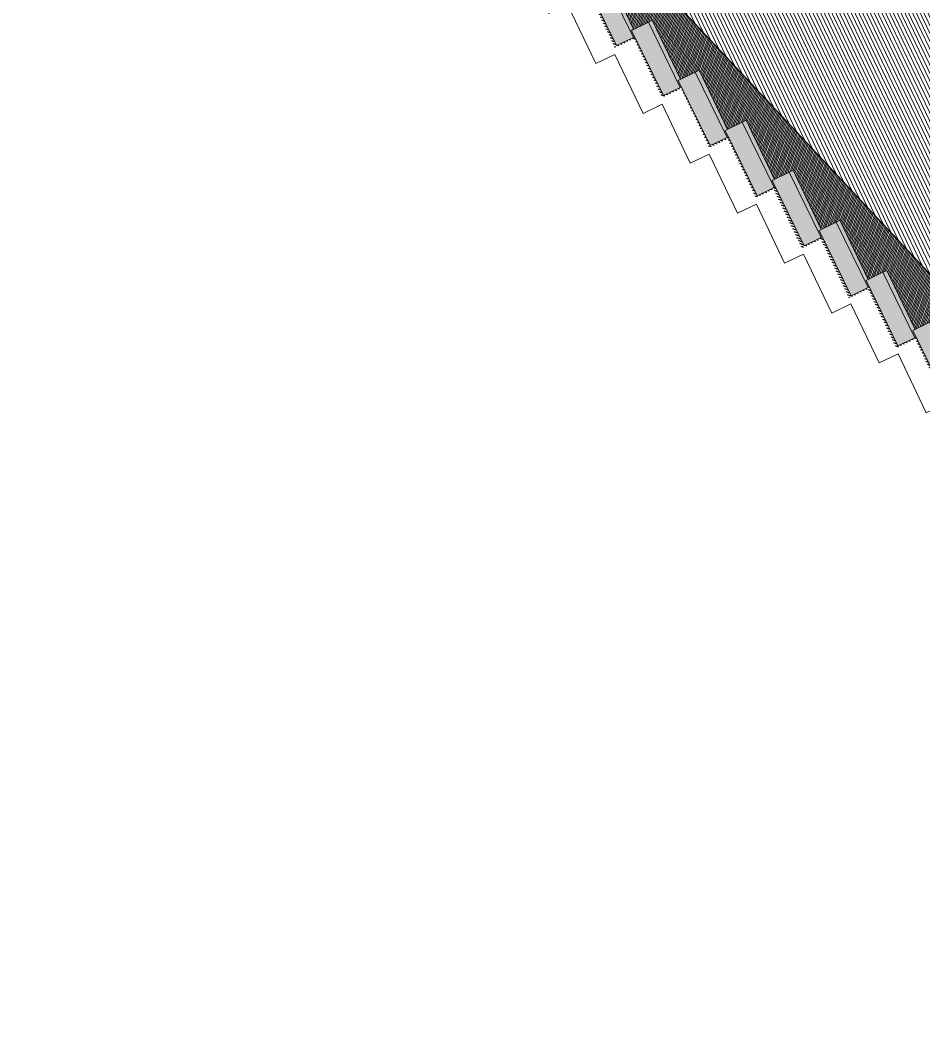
# Model space of a CAD drawing. Header units: metres. Extents: x 678805 to 1359287, y 2747329 to 5497370.
# Drawn here: x 679438.99 to 679445.21, y 2747413.12 to 2747419.99 of the extents above; entities that cross this region are included whole.
import ezdxf

# ---------------------------------------------------------------- set-up
doc = ezdxf.new("R2010")
doc.units = ezdxf.units.M
doc.linetypes.add('XREF_MON_WATERFEATURE$0$Dash_2_', pattern=[0.25, 0.125, -0.125])
doc.layers.add('02-L-Waterfeatures 01', color=7, linetype='Continuous', true_color=0x4da6ff)
doc.layers.add('XREF_MON_WATERFEATURE$0$EIT_3 TR sorra', color=7, linetype='Continuous', true_color=0xd8ceb0)
doc.layers.add('XREF_MON_WATERFEATURE$0$02-L-projecció', color=7, linetype='Continuous', lineweight=5, true_color=0x636363)
doc.layers.add('XREF_MON_WATERFEATURE$0$03-TR-Paviment_08_Natural Stone Bleachers', color=7, linetype='Continuous', lineweight=5, true_color=0xafad9d)
for name, color, linetype, lineweight in [('XREF_MON_WATERFEATURE$0$02-L-seccionat', 6, 'Continuous', 5), ('XREF_MON_WATERFEATURE$0$1-CM', 7, 'Continuous', 0), ('XREF_MON_WATERFEATURE$0$3-TR Formigó', 252, 'Continuous', 0), ('XREF_MON_WATERFEATURE$0$3-TR terra compactada', 45, 'Continuous', 0)]:
    doc.layers.add(name, color=color, linetype=linetype, lineweight=lineweight)
doc.layers.add('XREF_MON_WATERFEATURE$0$02-L-Water Level', color=140, linetype='Continuous')
pattern_1 = [(135, (0, 0), (-0.006735192090801865, -0.006735192090801865), [])]
pattern_2 = [(233.4975340776048, (6.450343600939959, 4.545466272858903), (0.0007298412641910299, -0.004884920084206499), [0.003492499999999995, -0.003492499999999995])]

# ---------------------------------------------------------------- blocks, each defined once
blk = doc.blocks.new('XREF_MON_WATERFEATURE$0$View P1')
at = {"layer": 'XREF_MON_WATERFEATURE$0$02-L-Water Level', "linetype": 'XREF_MON_WATERFEATURE$0$Dash_2_', "ltscale": 0.35}
h = blk.add_hatch(dxfattribs=at)
h.set_pattern_fill('ANSI31', color=256, scale=0.004999999999999989, angle=-1.440409604141197e-10)
h.set_pattern_definition([(44.99999999985593, (6.385492097819224, 7.35263758540011), (-0.01122532015130821, 0.01122532015136465), [])])
h.paths.add_polyline_path([(7.620479269482104, 5.202912921014166), (8.070176804671064, 5.207383471223032), (8.07014343352057, 5.345918981971657), (8.520176215330139, 5.350259683009675), (8.520143198082224, 5.488745671378886), (8.970175974303856, 5.493086377772009), (8.97014295659028, 5.631572366374051), (9.42017573514022, 5.635913069973206), (9.420142717892304, 5.774399058575248), (9.87017549877055, 5.77873976077742), (9.870142481522635, 5.9172257489138), (10.32017526240088, 5.921566451115972), (10.32014224515297, 6.060052439252352), (11.16980552704022, 6.066770664174213), (11.16980657657585, 6.073745671807295), (10.31368651730008, 6.073745671341634), (10.3136865159031, 5.938745671565151), (9.863686516648158, 5.938745672030812), (9.863686518045142, 5.793745672012186), (9.413686515996233, 5.793745671546525), (9.41368651506491, 5.648745671993559), (8.963686515809968, 5.648745671527898), (8.963686518603936, 5.503745671276441), (8.513686514692381, 5.503745671509272), (8.513686513761058, 5.358745671956306), (8.0636865159031, 5.358745671723476), (8.063686516834423, 5.213745672403341), (7.612072023912333, 5.213694491889328), (7.611830907767649, 5.0640553741039), (7.620512287132442, 5.064187673153356)])
h = blk.add_hatch(dxfattribs=at)
h.set_pattern_fill('ANSI31', color=256, scale=0.004999999999999989, angle=-1.440409604141197e-10)
h.set_pattern_definition([(44.99999999985593, (3.235493765911087, 6.352850743251359), (-0.01122532015130821, 0.01122532015136465), [])])
h.paths.add_polyline_path([(4.470480937573967, 4.203126078865415), (4.920178472762927, 4.207596629074281), (4.920145101612434, 4.346132139822906), (5.370177883422002, 4.350472840860924), (5.370144866174087, 4.488958829230135), (5.82017764239572, 4.493299535623258), (5.820144624682143, 4.6317855242253), (6.270177403232083, 4.636126227824455), (6.270144385984167, 4.774612216426497), (6.720177166862413, 4.778952918628669), (6.720144149614498, 4.917438906765049), (7.170176930492744, 4.921779608967221), (7.170143913244829, 5.060265597103601), (7.620518032712134, 5.063524495583571), (7.620479667602563, 5.074035893295652), (7.163688185391948, 5.073958829192883), (7.163688183994964, 4.9389588294164), (6.713688184740022, 4.938958829882061), (6.713688186137006, 4.793958829863435), (6.263688184088096, 4.793958829397774), (6.263688183156773, 4.648958829844808), (5.813688183901832, 4.648958829379147), (5.813688186695799, 4.50395882912769), (5.363688182784244, 4.503958829360521), (5.363688181852922, 4.358958829807555), (4.913688183994964, 4.358958829574725), (4.913688184926286, 4.21395883025459), (4.462073692004196, 4.213907649740577), (4.461832575859512, 4.064268531955149), (4.470513955224305, 4.064400831004605)])
at = {"layer": 'XREF_MON_WATERFEATURE$0$03-TR-Paviment_08_Natural Stone Bleachers'}
h = blk.add_hatch(dxfattribs=at)
h.set_pattern_fill('DASH', color=256, scale=0.0011, angle=233.4975340776049, style=0, double=1)
h.set_pattern_definition(pattern_2)
h.paths.add_polyline_path([(8.520478791557252, 5.488327046623453), (8.520479008555412, 5.35875764884986), (9.021588878706098, 5.363099400186911), (9.020460022613406, 5.493094498990104)])
h = blk.add_hatch(dxfattribs=at)
h.set_pattern_fill('DASH', color=256, scale=0.0011, angle=233.4975340776049, style=0, double=1)
h.set_pattern_definition(pattern_2)
h.paths.add_polyline_path([(8.070479026064277, 5.345500356983393), (8.07047924399376, 5.215930959908292), (8.5715891122818, 5.220272711245343), (8.570460258051753, 5.350267810048535)])
h = blk.add_hatch(dxfattribs=at)
h.set_pattern_fill('DASH', color=256, scale=0.0011, angle=233.4975340776049, style=0, double=1)
h.set_pattern_definition(pattern_2)
h.paths.add_polyline_path([(7.620479269884527, 5.202673661522567), (7.620479487814009, 5.073104264913127), (8.121589357964694, 5.077446015784517), (8.120460501872003, 5.207441114587709)])
h = blk.add_hatch(dxfattribs=at)
h.set_pattern_fill('DASH', color=256, scale=0.0011, angle=233.4975340776049, style=0, double=1)
h.set_pattern_definition([(233.4975340776048, (5.550344080198556, 4.259812888456509), (0.0007298412641910299, -0.004884920084206499), [0.003492499999999995, -0.003492499999999995])])
h.paths.add_polyline_path([(7.170479505788535, 5.059846972348168), (7.170479723252356, 4.930277575505897), (7.671589592006058, 4.934619326377288), (7.670460736379027, 5.064614424947649)])
h = blk.add_hatch(dxfattribs=at)
h.set_pattern_fill('DASH', color=256, scale=0.0011, angle=233.4975340776049, style=0, double=1)
h.set_pattern_definition([(233.4975340776048, (5.100344315636903, 4.116986198350787), (0.0007298412641910299, -0.004884920084206499), [0.003492499999999995, -0.003492499999999995])])
h.paths.add_polyline_path([(6.720479743555188, 4.917020282940939), (6.720479958690703, 4.787450886098668), (7.22158982930705, 4.791792636038736), (7.220460972748697, 4.92178773577325)])
h = blk.add_hatch(dxfattribs=at)
h.set_pattern_fill('DASH', color=256, scale=0.0011, angle=233.4975340776049, style=0, double=1)
h.set_pattern_definition([(233.4975340776048, (4.650344551540911, 3.974159509176388), (0.0007298412641910299, -0.004884920084206499), [0.003492499999999995, -0.003492499999999995])])
h.paths.add_polyline_path([(6.270479976665229, 4.774193593068048), (6.27048019412905, 4.644624195992947), (6.771590064745396, 4.648965947562829), (6.770461208652705, 4.778961046366021)])
h = blk.add_hatch(dxfattribs=at)
h.set_pattern_fill('DASH', color=256, scale=0.0011, angle=233.4975340776049, style=0, double=1)
h.set_pattern_definition([(233.4975340776048, (4.200344786513597, 3.831332819536328), (0.0007298412641910299, -0.004884920084206499), [0.003492499999999995, -0.003492499999999995])])
h.paths.add_polyline_path([(5.820480212103575, 4.63136690412648), (5.820480430498719, 4.501797506818548), (6.321590298786759, 4.506139257689938), (6.320461444556713, 4.636134356958792)])
h = blk.add_hatch(dxfattribs=at)
h.set_pattern_fill('DASH', color=256, scale=0.0011, angle=233.4975340776049, style=0, double=1)
h.set_pattern_definition([(233.4975340776048, (3.750345022417605, 3.688506129663438), (0.0007298412641910299, -0.004884920084206499), [0.003492499999999995, -0.003492499999999995])])
h.paths.add_polyline_path([(5.370480447541922, 4.488540213787928), (5.370480665471405, 4.358970816945657), (5.871590536553413, 4.36331256874837), (5.870461678132415, 4.49330766662024)])
at = {"layer": 'XREF_MON_WATERFEATURE$0$3-TR Formigó'}
h = blk.add_hatch(dxfattribs=at)
h.set_pattern_fill('ANSI31', color=256, scale=0.003, angle=90, style=0)
h.set_pattern_definition(pattern_1)
h.paths.add_polyline_path([(10.37042930629104, 5.936314188642427), (10.37138042366132, 5.761579691665247), (2.721591828856617, 3.33352572331205), (2.220879021566361, 3.333998373476788), (2.220548637211323, 2.633998685050756), (3.171591598540545, 2.633998685283586), (3.171591598540545, 3.266520275967196), (10.46590279601514, 5.583192354300991), (10.72050921013579, 5.583192354300991), (10.7205092087388, 4.736846190411597), (10.06946854665875, 4.736846192041412), (10.06946854479611, 4.386846191016957), (16.19224042538553, 4.386846191016957), (16.19224042491987, 4.736846191575751), (11.06946854433045, 4.736846190644428), (11.06988786999136, 5.935594150098041), (11.06970717618242, 5.935575471026823)])
h = blk.add_hatch(dxfattribs=at)
h.set_pattern_fill('ANSI31', color=256, scale=0.003, angle=90, style=0)
h.set_pattern_definition(pattern_1)
h.paths.add_polyline_path([(9.021588508039713, 5.333099400391802), (8.570605317130685, 5.333562685409561), (8.571589107159525, 5.220272705657408), (8.57158873602748, 5.190272704930976)])
h = blk.add_hatch(dxfattribs=at)
h.set_pattern_fill('ANSI31', color=256, scale=0.003, angle=90, style=0)
h.set_pattern_definition(pattern_1)
h.paths.add_polyline_path([(8.571588755119592, 5.190272711450234), (8.120605568867177, 5.190735996002331), (8.121589357964694, 5.077446015784517), (8.12158898729831, 5.047446015989408)])
h = blk.add_hatch(dxfattribs=at)
h.set_pattern_fill('ANSI31', color=256, scale=0.003, angle=90, style=0)
h.set_pattern_definition(pattern_1)
h.paths.add_polyline_path([(8.12158932769671, 5.047408439451829), (7.670606136322021, 5.047871723538265), (7.671589925885201, 4.93458174308762), (7.671589555218816, 4.904581743292511)])
h = blk.add_hatch(dxfattribs=at)
h.set_pattern_fill('ANSI31', color=256, scale=0.003, angle=90, style=0)
h.set_pattern_definition(pattern_1)
h.paths.add_polyline_path([(7.67158923484385, 4.904619326582178), (7.220606046263129, 4.905082611134276), (7.221589837223291, 4.791792631382123), (7.221589465159923, 4.761792630888522)])
h = blk.add_hatch(dxfattribs=at)
h.set_pattern_fill('ANSI31', color=256, scale=0.003, angle=90, style=0)
h.set_pattern_definition(pattern_1)
h.paths.add_polyline_path([(7.221589469816536, 4.761792636942118), (6.770606280304492, 4.762255921727046), (6.771590072195977, 4.648965941509232), (6.771589701529592, 4.618965941248462)])
h = blk.add_hatch(dxfattribs=at)
h.set_pattern_fill('ANSI31', color=256, scale=0.003, angle=90, style=0)
h.set_pattern_definition(pattern_1)
h.paths.add_polyline_path([(6.771589705720544, 4.61896594776772), (6.320606515742838, 4.619429231388494), (6.321590306703001, 4.506139251869172), (6.3215899374336, 4.476139251841232)])
h = blk.add_hatch(dxfattribs=at)
h.set_pattern_fill('ANSI31', color=256, scale=0.003, angle=90, style=0)
h.set_pattern_definition(pattern_1)
h.paths.add_polyline_path([(6.321589940693229, 4.476139257894829), (5.870606751181185, 4.476602542446926), (5.871590542141348, 4.363312562694773), (5.871590172871947, 4.333312561968341)])
at = {"layer": 'XREF_MON_WATERFEATURE$0$3-TR terra compactada'}
h = blk.add_hatch(dxfattribs=at)
h.set_pattern_fill('LINE', color=256, scale=0.007499999999999999, angle=-115.5575462493456, style=0)
h.set_pattern_definition([(3.66378788500146e-05, (-26.97329562623054, -17.13623808929697), (-1.522694161038007e-08, 0.02381249999999513), [])])
h.paths.add_polyline_path([(34.41064929263666, 6.984919309616089e-10), (34.41064929263666, 7.090219076024368), (29.92329468252137, 7.011460061883554), (29.92329468298703, 6.260207292158157), (27.12664042413235, 6.260207292158157), (27.12664042413235, 5.60941800288856), (21.65944042569026, 5.609418003121391), (21.65944042569026, 4.958628713386133), (16.19224042538553, 4.958628713851795), (16.19224042538553, 4.386846190784127), (10.06946854665875, 4.386846198001876), (10.06946854665875, 4.736846192041412), (10.72050920827314, 4.736846190877259), (10.72050921013579, 5.583192354766652), (10.46590279601514, 5.583192354300991), (3.171591598540545, 3.266520275967196), (3.171591598540545, 2.633998685283586), (2.220548637211323, 2.633998685050756), (2.220548637211323, 3.232379126129672), (2.219900731928647, 3.162678002379835), (1.84559687320143, 3.162678002147004), (-1.396983861923218e-09, 3.198383478680626), (0, 0)])
at = {"layer": 'XREF_MON_WATERFEATURE$0$EIT_3 TR sorra'}
h = blk.add_hatch(dxfattribs=at)
h.set_pattern_fill('ANSI36', color=256, scale=0.00107500000000001, angle=-0.06992020008007944, style=0, double=1)
h.set_pattern_definition([(44.93007979991987, (7.332891501486301, 7.037718374514952), (0.00181818086998, 0.006634756685677423), [0.008532812500000058, -0.001706562500000013, 0, -0.001706562500000013])])
h.paths.add_polyline_path([(8.52047728560865, 5.349840747192502), (8.570460258051753, 5.350267794448882), (8.57060532271862, 5.333562673302367), (9.021644645370543, 5.33309933100827), (9.021588876843452, 5.36309938901104), (8.520479008555412, 5.358757637441158)])
h = blk.add_hatch(dxfattribs=at)
h.set_pattern_fill('ANSI36', color=256, scale=0.00107500000000001, angle=-0.06992020008007944, style=0, double=1)
h.set_pattern_definition([(44.93007979991987, (6.882891735993326, 6.894891697214916), (0.00181818086998, 0.006634756685677423), [0.008532812500000058, -0.001706562500000013, 0, -0.001706562500000013])])
h.paths.add_polyline_path([(8.070477519184351, 5.207014069426805), (8.120460493024439, 5.207441117614508), (8.120605558156967, 5.190735995769501), (8.571644879411906, 5.190272653708234), (8.571589111350477, 5.220272711478174), (8.07047924399376, 5.215930959908292)])
h = blk.add_hatch(dxfattribs=at)
h.set_pattern_fill('ANSI36', color=256, scale=0.00107500000000001, angle=-0.06992020008007944, style=0, double=1)
h.set_pattern_definition([(44.93007979991987, (6.432891980279237, 6.752065001986921), (0.00181818086998, 0.006634756685677423), [0.008532812500000058, -0.001706562500000013, 0, -0.001706562500000013])])
h.paths.add_polyline_path([(7.670606129802763, 5.047918977914378), (8.121645125094801, 5.04744595871307), (8.121589357964694, 5.077446015784517), (7.620479487814009, 5.073104264913127), (7.620512287132442, 5.064187673153356), (7.670460736844689, 5.064614424714819)])
h = blk.add_hatch(dxfattribs=at)
h.set_pattern_fill('ANSI36', color=256, scale=0.00107500000000001, angle=-0.06992020008007944, style=0, double=1)
h.set_pattern_definition([(44.93007979991987, (5.982892215717584, 6.60923831211403), (0.00181818086998, 0.006634756685677423), [0.008532812500000058, -0.001706562500000013, 0, -0.001706562500000013])])
h.paths.add_polyline_path([(7.17047799937427, 4.92136068479158), (7.220460971817374, 4.921787732513621), (7.220606036949903, 4.905082610901445), (7.671645360067487, 4.904619268607348), (7.671589591074735, 4.934619326842949), (7.170479722786695, 4.930277575040236)])
h = blk.add_hatch(dxfattribs=at)
h.set_pattern_fill('ANSI36', color=256, scale=0.00107500000000001, angle=-0.06992020008007944, style=0, double=1)
h.set_pattern_definition([(44.93007979991987, (5.532892451155931, 6.466411622939631), (0.00181818086998, 0.006634756685677423), [0.008532812500000058, -0.001706562500000013, 0, -0.001706562500000013])])
h.paths.add_polyline_path([(6.720478233881295, 4.778533994918689), (6.770461207255721, 4.778961043106392), (6.770606272853911, 4.762255921261385), (7.221645596437156, 4.761792580364272), (7.221589826047421, 4.791792636970058), (6.720479958690703, 4.787450885633007)])
h = blk.add_hatch(dxfattribs=at)
h.set_pattern_fill('ANSI36', color=256, scale=0.00107500000000001, angle=-0.06992020008007944, style=0, double=1)
h.set_pattern_definition([(44.93007979991987, (5.082892686594278, 6.323584933066741), (0.00181818086998, 0.006634756685677423), [0.008532812500000058, -0.001706562500000013, 0, -0.001706562500000013])])
h.paths.add_polyline_path([(6.270478469785303, 4.63570730551146), (6.320461443159729, 4.636134353699163), (6.320606508292258, 4.619429231854156), (6.771645831409842, 4.618965889094397), (6.771590061951429, 4.648965947329998), (6.27048019412905, 4.644624195294455)])
h = blk.add_hatch(dxfattribs=at)
h.set_pattern_fill('ANSI36', color=256, scale=0.00107500000000001, angle=-0.06992020008007944, style=0, double=1)
h.set_pattern_definition([(44.93007979991987, (4.632892922032624, 6.180758243659511), (0.00181818086998, 0.006634756685677423), [0.008532812500000058, -0.001706562500000013, 0, -0.001706562500000013])])
h.paths.add_polyline_path([(5.820478706154972, 4.49288061610423), (5.870461678598076, 4.493307663826272), (5.870606743730605, 4.476602542214096), (6.321646064985543, 4.476139200152829), (6.321590296924114, 4.506139257689938), (5.820480430033058, 4.501797506120056)])
at = {"layer": 'XREF_MON_WATERFEATURE$0$02-L-projecció'}
for points in [[(9.370133040938526, 5.81431568483822), (8.920133043080568, 5.814315685303882), (8.9201330402866, 5.669315684353933), (8.470133039634675, 5.669315684353933), (8.470133040565997, 5.524315684102476), (8.020133039914072, 5.524315683869645), (8.020133038982749, 5.37931568431668), (7.570133040193468, 5.37931568431668), (7.570133042987436, 5.234315685229376), (7.120133040938526, 5.234315683366731), (7.12013303861022, 5.089640509802848)], [(7.12013303861022, 5.089640509802848), (6.670133039355278, 5.089640509104356), (6.670133041217923, 4.94464050908573), (6.220133038703352, 4.94464050931856), (6.220133040565997, 4.799640509532765), (5.770133038982749, 4.799640509299934), (5.770133039914072, 4.654640509979799), (5.320133039727807, 4.654640509514138), (5.320133039727807, 4.509640509728342), (4.870133040007204, 4.50964050879702), (4.870133039075881, 4.364965335000306)]]:
    blk.add_lwpolyline(points, dxfattribs=at)
at = {"layer": 'XREF_MON_WATERFEATURE$0$02-L-seccionat'}
blk.add_lwpolyline([(2.220548637211323, 3.33399868523702), (2.220548637211323, 2.633998685050756), (3.171591598540545, 2.633998685283586), (3.171591598540545, 3.266520275967196), (10.46590279601514, 5.583192354300991), (10.72050921013579, 5.583192354766652), (10.72050920827314, 4.736846190877259), (10.06946854665875, 4.736846192041412), (10.06946854433045, 4.386846191016957), (16.19224042538553, 4.386846190784127)], dxfattribs=at)
for points in [[(8.520478791557252, 5.488327046623453), (8.520479008555412, 5.35875764884986), (9.021588878706098, 5.363099400186911), (9.020460022613406, 5.493094498990104)], [(8.070479026064277, 5.345500356983393), (8.07047924399376, 5.215930959908292), (8.5715891122818, 5.220272711245343), (8.570460258051753, 5.350267810048535)], [(7.620479269884527, 5.202673661522567), (7.620479487814009, 5.073104264913127), (8.121589357964694, 5.077446015784517), (8.120460501872003, 5.207441114587709)], [(7.170479505788535, 5.059846972348168), (7.170479723252356, 4.930277575505897), (7.671589592006058, 4.934619326377288), (7.670460736379027, 5.064614424947649)], [(6.720479743555188, 4.917020282940939), (6.720479958690703, 4.787450886098668), (7.22158982930705, 4.791792636038736), (7.220460972748697, 4.92178773577325)], [(6.270479976665229, 4.774193593068048), (6.27048019412905, 4.644624195992947), (6.771590064745396, 4.648965947562829), (6.770461208652705, 4.778961046366021)], [(5.820480212103575, 4.63136690412648), (5.820480430498719, 4.501797506818548), (6.321590298786759, 4.506139257689938), (6.320461444556713, 4.636134356958792)], [(5.370480447541922, 4.488540213787928), (5.370480665471405, 4.358970816945657), (5.871590536553413, 4.36331256874837), (5.870461678132415, 4.49330766662024)]]:
    blk.add_lwpolyline(points, close=True, dxfattribs=at)
at = {"layer": 'XREF_MON_WATERFEATURE$0$1-CM'}
for points in [[(9.021588878706098, 5.36309938901104), (9.021588506177068, 5.333099389215931), (8.57060532271862, 5.333562673302367), (8.570460258051753, 5.350267794448882)], [(8.520479008555412, 5.35875764884986), (8.520478039514273, 5.353738681646064), (8.520511807873845, 5.349841058021411)], [(8.07047924399376, 5.215930959908292), (8.070478273555636, 5.210911992238835), (8.070512043777853, 5.207014369079843)], [(8.571589111350477, 5.220272711012512), (8.571588740684092, 5.190272711450234), (8.120605558156967, 5.190735995769501), (8.120460493024439, 5.207441117614508)], [(8.5715891122818, 5.220272711245343), (8.571666364558041, 5.211356505053118)], [(7.620479487814009, 5.073104264447466), (7.620478519238532, 5.06808529724367), (7.620512287132442, 5.064187673153356)], [(8.121589357964694, 5.077446015784517), (8.12158898729831, 5.047446015989408), (7.670606129802763, 5.047918977914378)], [(8.121589357964694, 5.077446015784517), (8.121666610240936, 5.068529809592292)], [(7.170479723252356, 4.930277575505897), (7.170478753279895, 4.925258607370779), (7.17051252303645, 4.921360983978957)], [(7.170479722786695, 4.930277575040236), (7.170478754676878, 4.925258606905118), (7.170512522570789, 4.921360983746126)], [(7.671589591074735, 4.934619326377288), (7.671589220874012, 4.904619326582178), (7.220606036949903, 4.905082610901445), (7.220460971817374, 4.921787732513621)], [(7.671589592006058, 4.934619326377288), (7.671666846144944, 4.925703120185062)], [(6.720479958690703, 4.787450886098668), (6.72047898825258, 4.782431917963549), (6.720512758474797, 4.778534294804558)], [(6.720479958225042, 4.787450884934515), (6.720478988718241, 4.782431917497888), (6.720512758009136, 4.778534294106066)], [(7.221589826047421, 4.791792636970058), (7.221589455381036, 4.761792636942118), (6.770606272853911, 4.762255921261385), (6.770461207255721, 4.778961043106392)], [(7.22158982930705, 4.791792636038736), (7.221667079720646, 4.782876431243494)], [(7.221589837223291, 4.791792631382123), (7.221667089499533, 4.782876425189897)], [(6.27048019412905, 4.644624195992947), (6.270479224156588, 4.63960522855632), (6.270512994378805, 4.635707605397329)], [(6.27048019412905, 4.644624195294455), (6.27047922462225, 4.639605228323489), (6.270512993447483, 4.635707604466006)], [(6.771590061951429, 4.648965947097167), (6.771589691285044, 4.61896594776772), (6.320606508292258, 4.619429231854156), (6.320461443159729, 4.636134353699163)], [(6.771590064745396, 4.648965947562829), (6.771667317021638, 4.640049741370603)], [(6.771590072195977, 4.648965941509232), (6.771667325403541, 4.640049736248329)], [(5.820480430498719, 4.501797506818548), (5.820479459129274, 4.496778538683429), (5.820513229351491, 4.492880915291607)], [(5.820480430033058, 4.501797506120056), (5.82047946145758, 4.496778538683429), (5.820513228885829, 4.492880914593115)], [(6.321590296924114, 4.506139257689938), (6.32158992625773, 4.476139257894829), (5.870606743730605, 4.476602542214096), (5.870461678598076, 4.493307663826272)], [(6.321590298786759, 4.506139257689938), (6.32166755059734, 4.497223051963374)], [(6.321590306703001, 4.506139251869172), (6.321667558979243, 4.497223045676947)]]:
    blk.add_lwpolyline(points, dxfattribs=at)
blk = doc.blocks.new('XREF_MON_WATERFEATURE')
at = {"rotation": 115.5575828872244}
blk.add_blockref('XREF_MON_WATERFEATURE$0$View P1', (679451.7259588618, 2747414.495475429), dxfattribs=at)

msp = doc.modelspace()

# ---------------------------------------------------------------- block references
at = {"layer": '02-L-Waterfeatures 01', "color": 18, "true_color": 0x000000}
msp.add_blockref('XREF_MON_WATERFEATURE', (0, 0), dxfattribs=at)

doc.saveas('drawing.dxf')
